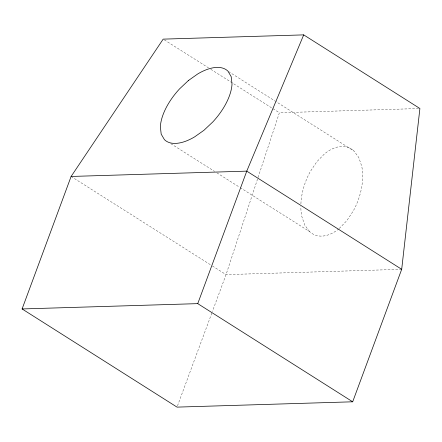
<?xml version="1.0" encoding="UTF-8"?>
<svg xmlns="http://www.w3.org/2000/svg" width="442" height="442" viewBox="0 0 442 442"><rect width="100%" height="100%" fill="white"/><g stroke="black" fill="none" stroke-linecap="round" stroke-linejoin="round"><path stroke-width="0.33" stroke-dasharray="2.21 1.66" d="M418.524 108.55L279.383 112.76L226.044 274.62L212.414 311.461M177.507 405.828L212.177 312.107M339.252 228.492L346.76 220.751L353.241 211.005A47.36 28.537 -68.7 0 0 361.749 166.286L358.782 157.512L353.981 151.042L275.814 101.516M401.695 269.305L226.044 274.62L211.48 265.393M228.564 71.576L275.233 101.146M164.341 39.874L208.497 67.847M210.823 69.322L272.41 108.345M272.99 108.71L279.383 112.76M170.805 143.661L214.525 171.358M216.856 172.833L239.586 187.237M240.166 187.607L309.527 231.558A45.67 27.514 -68.7 0 0 338.694 228.95M71.112 176.457L210.9 265.029M309.527 231.558L304.726 225.083L301.759 216.309A47.36 28.537 -68.7 0 1 300.842 206.513M300.903 203.867A47.36 28.537 -68.7 0 1 310.267 171.595L316.748 161.844L324.257 154.103A45.67 27.514 -68.7 0 1 353.981 151.031"/><path stroke-width="0.66" d="M401.695 269.305L419.9 108.505L303.704 34.879L163.181 39.134L71.112 176.457L22.1 308.952L177.032 407.121L352.683 401.8L401.695 269.305L246.763 171.137L71.112 176.457M22.1 308.952L197.751 303.637L246.763 171.137L303.704 34.879M197.751 303.637L352.683 401.8M188.414 80.527L179.623 88.814A47.36 23.956 -47.4 0 0 160.369 126.721L161.192 134.141L164.396 139.6A45.67 23.1 -47.4 0 0 194.64 136.865L203.966 130.28L212.757 121.992A47.36 23.956 -47.4 0 0 232.011 84.085L231.188 76.665L227.984 71.206A45.67 23.1 -47.4 0 0 197.74 73.941L188.414 80.527"/></g></svg>
